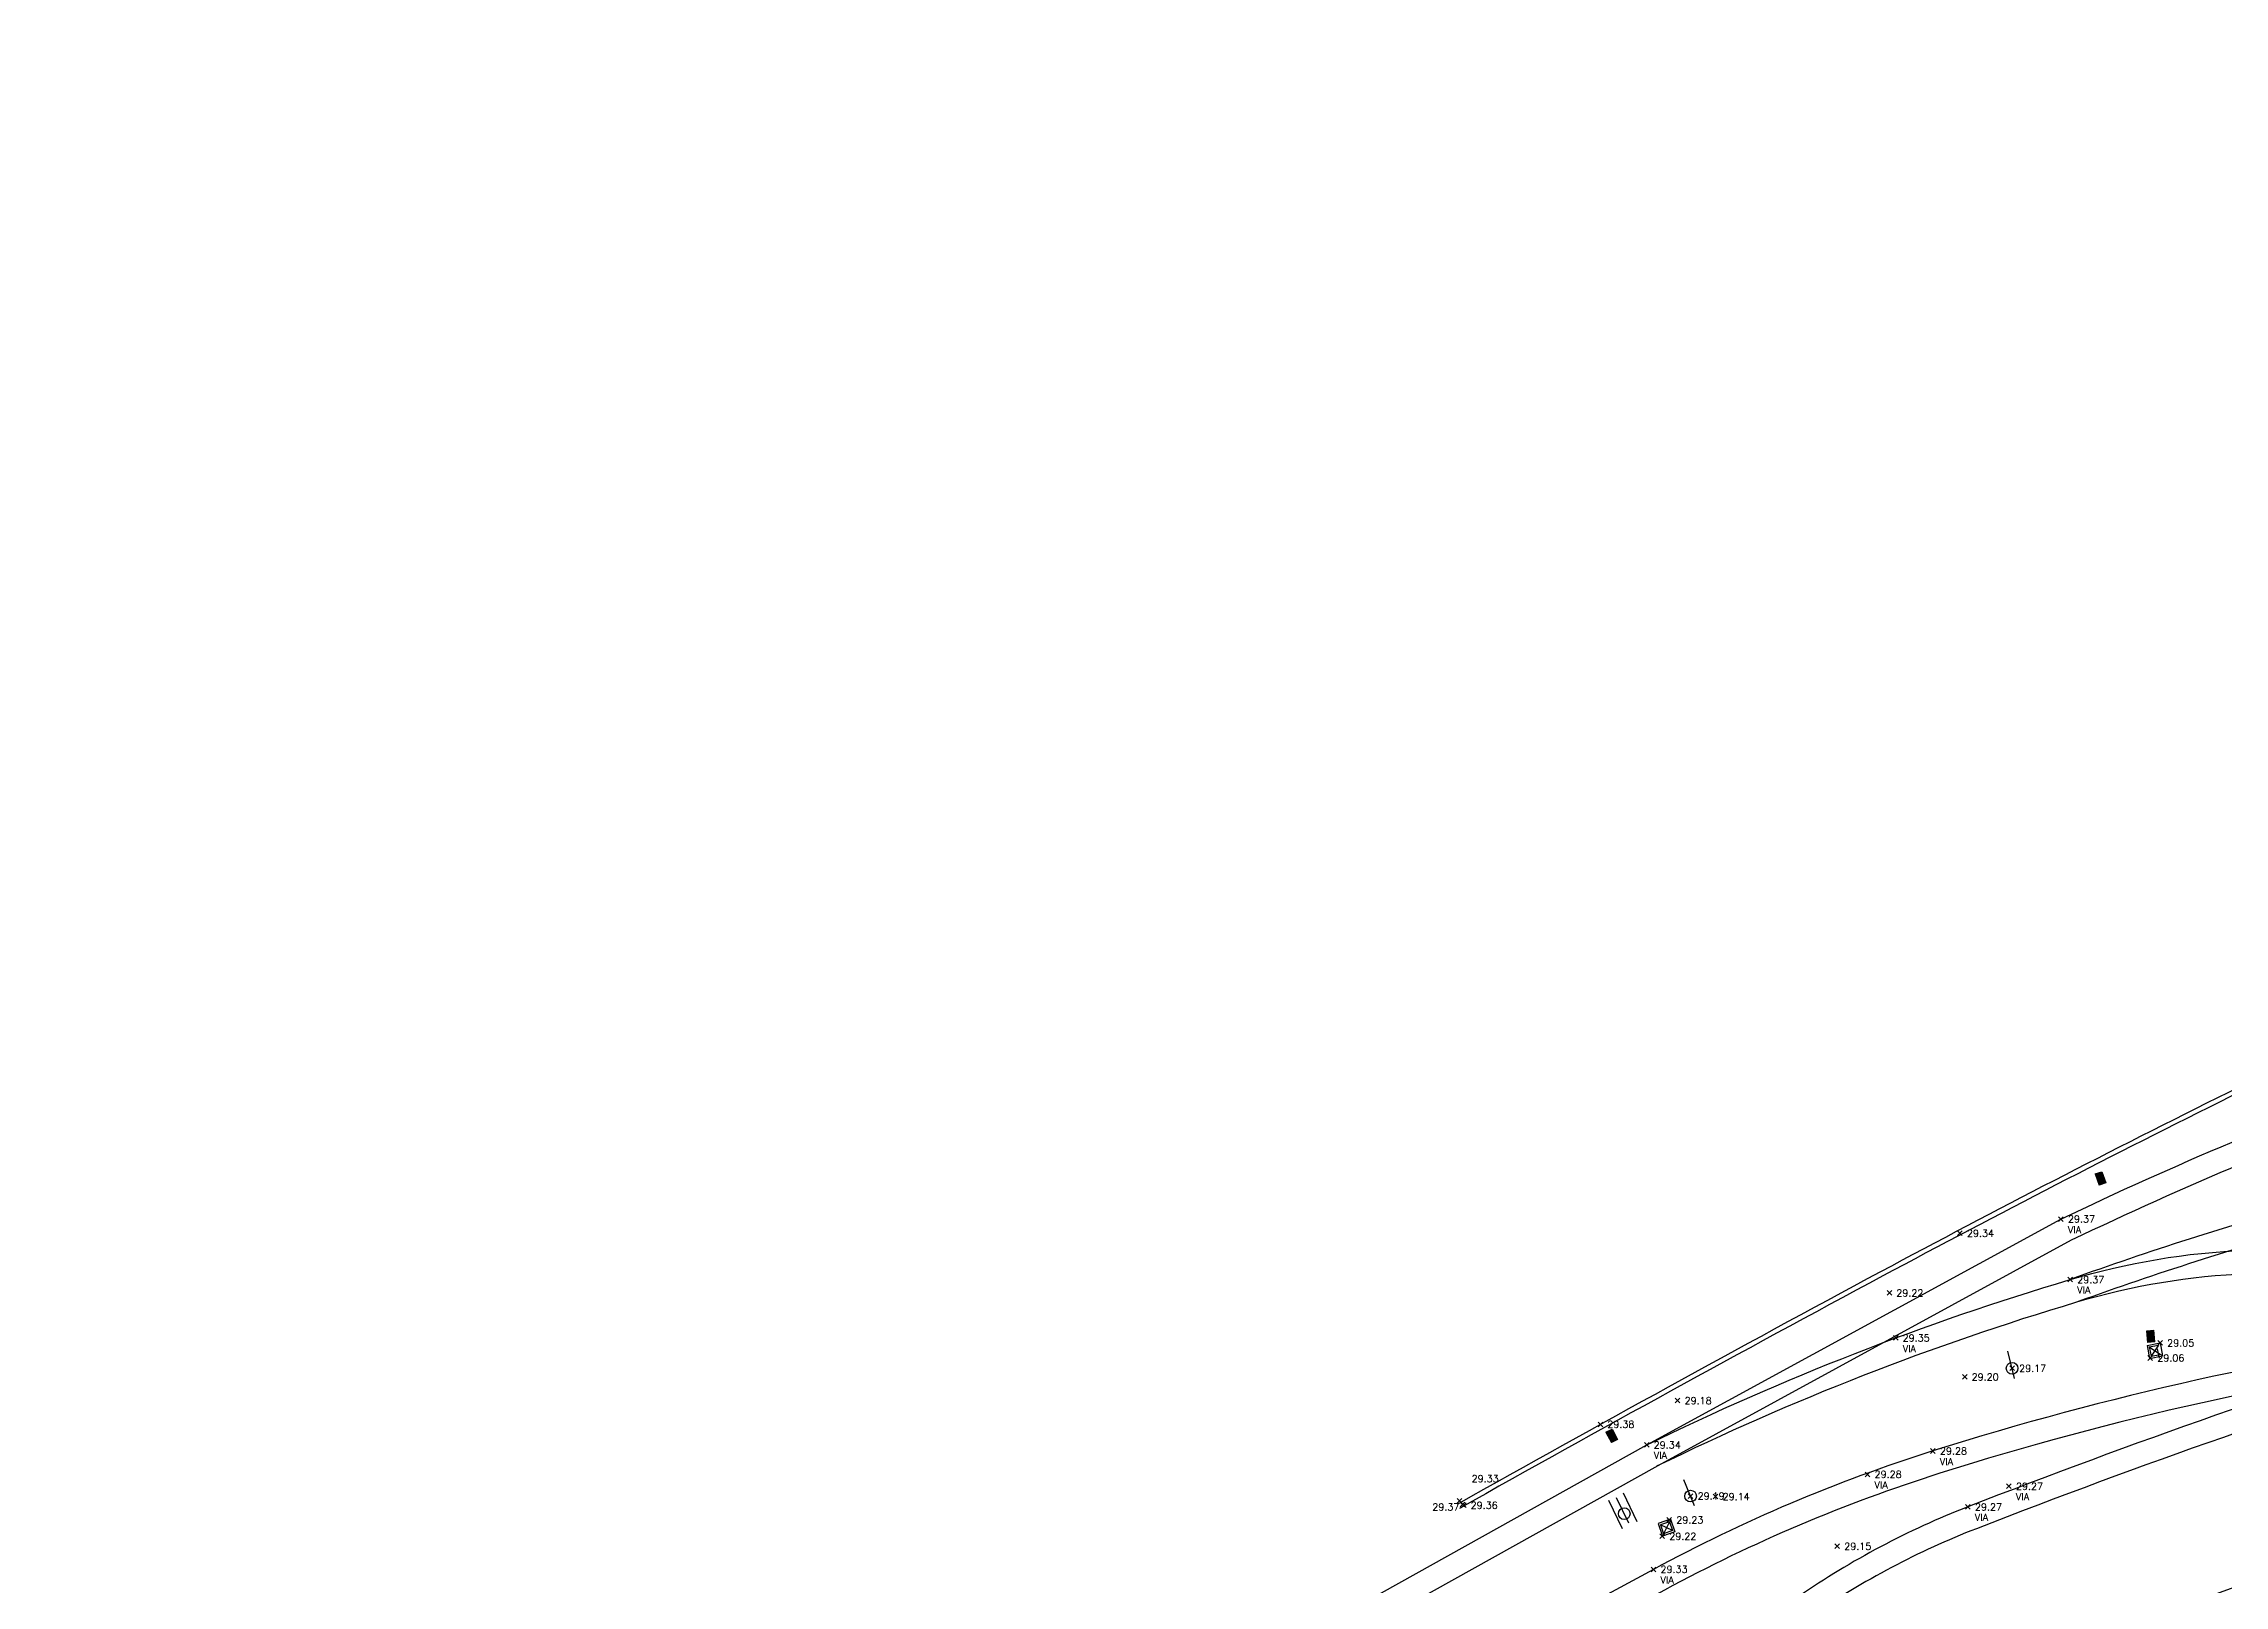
# Model space of a CAD drawing. Extents: x 472821 to 473123, y 4383028 to 4383224.
# Drawn here: x 472841.2 to 472934.4, y 4383146.1 to 4383212 of the extents above; entities that cross this region are included whole.
import ezdxf

# ---------------------------------------------------------------- set-up
doc = ezdxf.new("R2010")
doc.units = 0
doc.header["$MEASUREMENT"] = 0
doc.header["$PDMODE"] = 3
doc.header["$PDSIZE"] = 0.1
doc.layers.get('0').update_dxf_attribs({"linetype": 'CONTINUOUS'})
for name, color, linetype in [('CODIGOS-VIA', 4, 'CONTINUOUS'), ('muros', 5, 'CONTINUOUS'), ('PUNTOS-TEXTO', 7, 'CONTINUOUS'), ('RAILES-2', 4, 'CONTINUOUS'), ('Z', 1, 'CONTINUOUS'), ('Z-VIA', 6, 'CONTINUOUS')]:
    doc.layers.add(name, color=color, linetype=linetype)
doc.styles.get("Standard").update_dxf_attribs({"font": 'simplex.shx'})

msp = doc.modelspace()

# ---------------------------------------------------------------- hatches: boundary and pattern name
for points in [[(472929.31, 4383163.37), (472929.166, 4383163.796), (472928.929, 4383163.716), (472929.073, 4383163.29)], [(472931.13, 4383157.006), (472931.165, 4383156.557), (472931.414, 4383156.577), (472931.379, 4383157.025)], [(472908.439, 4383152.397), (472908.227, 4383152.794), (472908.007, 4383152.676), (472908.218, 4383152.279)]]:
    msp.add_hatch(color=2).paths.add_polyline_path(points)

# ---------------------------------------------------------------- linework, layer by layer
at = {"color": 255}
for p, q in [((472928.897, 4383163.732, 29.795), (472929.181, 4383163.828, 29.795)), ((472928.897, 4383163.732, 29.795), (472929.057, 4383163.258, 29.795)), ((472928.929, 4383163.716, 29.795), (472929.166, 4383163.796, 29.795)), ((472929.31, 4383163.37, 29.795), (472928.929, 4383163.716, 29.795)), ((472928.929, 4383163.716, 29.795), (472929.073, 4383163.29, 29.795)), ((472929.166, 4383163.796, 29.795), (472929.073, 4383163.29, 29.795)), ((472929.31, 4383163.37, 29.795), (472929.073, 4383163.29, 29.795)), ((472929.166, 4383163.796, 29.795), (472929.31, 4383163.37, 29.795)), ((472929.181, 4383163.828, 29.795), (472929.342, 4383163.354, 29.795)), ((472929.342, 4383163.354, 29.795), (472929.057, 4383163.258, 29.795)), ((472931.103, 4383157.029, -20.163), (472931.402, 4383157.052, -20.163)), ((472931.142, 4383156.53, -20.163), (472931.103, 4383157.029, -20.163)), ((472931.13, 4383157.006, -20.163), (472931.379, 4383157.025, -20.163)), ((472931.13, 4383157.006, -20.163), (472931.414, 4383156.577, -20.163)), ((472931.165, 4383156.557, -20.163), (472931.13, 4383157.006, -20.163)), ((472931.165, 4383156.557, -20.163), (472931.379, 4383157.025, -20.163)), ((472931.414, 4383156.577, -20.163), (472931.379, 4383157.025, -20.163)), ((472931.441, 4383156.554, -20.163), (472931.402, 4383157.052, -20.163)), ((472931.441, 4383156.554, -20.163), (472931.142, 4383156.53, -20.163)), ((472931.414, 4383156.577, -20.163), (472931.165, 4383156.557, -20.163)), ((472907.973, 4383152.687, 29.757), (472908.237, 4383152.828, 29.757)), ((472907.973, 4383152.687, 29.757), (472908.208, 4383152.245, 29.757)), ((472908.007, 4383152.676, 29.757), (472908.227, 4383152.794, 29.757)), ((472908.439, 4383152.397, 29.757), (472908.007, 4383152.676, 29.757)), ((472908.007, 4383152.676, 29.757), (472908.218, 4383152.279, 29.757)), ((472908.473, 4383152.387, 29.757), (472908.208, 4383152.245, 29.757)), ((472908.227, 4383152.794, 29.757), (472908.218, 4383152.279, 29.757)), ((472908.439, 4383152.397, 29.757), (472908.218, 4383152.279, 29.757)), ((472908.227, 4383152.794, 29.757), (472908.439, 4383152.397, 29.757)), ((472908.237, 4383152.828, 29.757), (472908.473, 4383152.387, 29.757))]:
    msp.add_line(p, q, dxfattribs=at)
at = {"color": 7}
for p, q in [((472925.447, 4383154.986), (472925.162, 4383156.152)), ((472911.765, 4383149.546), (472911.304, 4383150.655)), ((472908.681, 4383148.562, 29.757), (472908.093, 4383149.778, 29.757)), ((472908.952, 4383148.805, 29.757), (472908.43, 4383149.885, 29.757)), ((472909.311, 4383148.867, 29.757), (472908.723, 4383150.083, 29.757))]:
    msp.add_line(p, q, dxfattribs=at)
for p, q in [((472931.111, 4383156.405), (472931.668, 4383156.51)), ((472931.111, 4383156.405), (472931.216, 4383155.848)), ((472931.205, 4383156.341), (472931.603, 4383156.415)), ((472931.205, 4383156.341), (472931.28, 4383155.943)), ((472931.205, 4383156.341), (472931.678, 4383156.017)), ((472931.216, 4383155.848), (472931.773, 4383155.953)), ((472931.603, 4383156.415), (472931.28, 4383155.943)), ((472931.28, 4383155.943), (472931.678, 4383156.017)), ((472931.541, 4383156.256, 29.711), (472931.631, 4383155.861, 29.711)), ((472931.668, 4383156.51), (472931.773, 4383155.953)), ((472910.736, 4383148.971), (472910.201, 4383148.783)), ((472910.201, 4383148.783), (472910.389, 4383148.248)), ((472910.687, 4383148.868), (472910.304, 4383148.734)), ((472910.304, 4383148.734), (472910.439, 4383148.351)), ((472910.821, 4383148.486), (472910.304, 4383148.734)), ((472910.687, 4383148.868), (472910.439, 4383148.351)), ((472910.821, 4383148.486), (472910.439, 4383148.351)), ((472910.687, 4383148.868), (472910.821, 4383148.486)), ((472910.736, 4383148.971), (472910.924, 4383148.436)), ((472910.924, 4383148.436), (472910.389, 4383148.248))]:
    msp.add_line(p, q)
for centre in [(472925.34, 4383155.423), (472908.756, 4383149.21, 29.757), (472911.592, 4383149.962)]:
    msp.add_circle(centre, 0.25, dxfattribs=at)
at = {"layer": 'muros'}
for centre, radius, start, end in [((473166.104, 4382700.039, 29.997), 521.396, 114.52169, 118.20033), ((473166.104, 4382700.039, 29.997), 521.196, 114.52169, 118.20033), ((473412.152, 4382241.168, 29.997), 1042.071, 118.200328, 119.335783), ((473412.152, 4382241.168, 29.997), 1041.871, 118.200328, 119.335783)]:
    msp.add_arc(centre, radius, start, end, dxfattribs=at)
at = {"layer": 'PUNTOS-TEXTO'}
for p in [(472927.424, 4383161.802), (472923.107, 4383161.197), (472920.091, 4383158.648), (472927.821, 4383159.216), (472920.362, 4383156.719), (472931.247, 4383155.864), (472931.668, 4383156.51), (472923.311, 4383155.056), (472925.34, 4383155.423), (472911.034, 4383154.043), (472907.735, 4383153.023), (472909.717, 4383152.148), (472921.95, 4383151.889), (472919.156, 4383150.889), (472925.203, 4383150.381), (472901.711, 4383149.763), (472901.844, 4383149.605), (472901.892, 4383149.573), (472911.592, 4383149.962), (472912.664, 4383149.942), (472923.447, 4383149.501), (472910.681, 4383148.943), (472910.383, 4383148.246), (472917.859, 4383147.816), (472910.005, 4383146.826)]:
    msp.add_point(p, dxfattribs=at)
at = {"layer": 'RAILES-2', "elevation": 30.27}
for points in [[(472876.551, 4383133.662), (472909.717, 4383152.148), (472927.424, 4383161.802, -0.022643), (472942.2, 4383168.044), (472951.13, 4383171.635), (472960.214, 4383175.476), (472963.415, 4383176.857), (472982.603, 4383185.078), (473012.064, 4383198.144), (473023.716, 4383202.794), (473029.204, 4383204.613), (473043.078, 4383209.143), (473051.792, 4383212.043)], [(472877.038, 4383132.788), (472910.2, 4383151.272), (472927.879, 4383160.911, -0.022624), (472942.56, 4383167.111), (472951.511, 4383170.711), (472960.607, 4383174.556), (472963.81, 4383175.938), (472983.003, 4383184.161), (473012.452, 4383197.222), (473024.059, 4383201.854), (473029.517, 4383203.663), (473043.391, 4383208.193), (473052.108, 4383211.094)]]:
    msp.add_lwpolyline(points, format="xyb", dxfattribs=at)
at = {"layer": 'RAILES-2'}
for points in [[(473095.981, 4383203.844), (473068.952, 4383194.94), (473047.792, 4383188.078), (473020.278, 4383179.108), (473012.482, 4383176.543), (473004.624, 4383173.686, -0.056274), (472995.195, 4383171.415, 0.019763), (472985.564, 4383169.827, -0.033868), (472973.657, 4383168.207), (472970.871, 4383167.892, 0.025491), (472938.047, 4383162.475, 0.018922), (472927.821, 4383159.216, -5.934888)], [(473096.308, 4383202.899), (473069.263, 4383193.989), (473048.101, 4383187.127), (473020.589, 4383178.158), (473012.809, 4383175.598), (473004.966, 4383172.746, -0.056274), (472995.319, 4383170.423, 0.019763), (472985.766, 4383168.848, -0.033805), (472973.747, 4383167.211), (472970.983, 4383166.898, 0.025469), (472938.288, 4383161.504, 0.018872), (472928.16, 4383158.275, 0.018872)], [(472909.717, 4383152.148, -0.041302), (472927.821, 4383159.216, -0.062139), (472935.339, 4383160.472), (472943.472, 4383161.333), (472951.097, 4383161.506), (472964.376, 4383163.045), (472981.82, 4383165.37, 0.010015), (472993.952, 4383167.235, 0.034191), (473006.008, 4383170.197), (473013.645, 4383172.609), (473021.81, 4383175.251), (473034.006, 4383179.291), (473068.115, 4383190.531), (473097.258, 4383200.153)], [(472910.156, 4383151.25, -0.041302), (472928.107, 4383158.258, -0.062407), (472935.412, 4383159.474), (472943.536, 4383160.334), (472951.166, 4383160.507), (472964.5, 4383162.053), (472981.952, 4383164.379, 0.010015), (472994.124, 4383166.25, 0.034186), (473006.311, 4383169.244), (473013.95, 4383171.656), (473022.121, 4383174.301), (473034.32, 4383178.341)], [(473011.592, 4383161.636, -0.101325), (472990.976, 4383159.333, 0.071051), (472944.762, 4383156.967, 0.043609), (472921.95, 4383151.889, 0.047391), (472910.005, 4383146.826), (472901.426, 4383142.188), (472841.175, 4383100.653)], [(473011.9, 4383160.685, -0.101325), (472990.885, 4383158.337, 0.071099), (472944.924, 4383155.98, 0.043666), (472922.251, 4383150.936, 0.047391), (472910.481, 4383145.946), (472901.949, 4383141.334), (472841.742, 4383099.83)], [(472944.762, 4383156.967, 0.017048), (472923.447, 4383149.501, 0.058064), (472916.205, 4383145.666), (472904.45, 4383137.572), (472894.726, 4383130.412), (472845.539, 4383094.784)], [(472945.06, 4383156.013, 0.017048), (472923.81, 4383148.569, 0.058064), (472916.772, 4383144.842), (472905.03, 4383136.757), (472895.316, 4383129.604), (472846.125, 4383093.974)]]:
    msp.add_lwpolyline(points, format="xyb", dxfattribs=at)
for radius in [88.843, 87.843]:
    msp.add_arc((472965.272, 4383062.594), radius, 90.15198, 129.72732, dxfattribs=at)

# ---------------------------------------------------------------- texts
at = {"layer": 'CODIGOS-VIA'}
for p in [(472927.724, 4383161.202), (472928.121, 4383158.616), (472920.662, 4383156.119), (472910.017, 4383151.548), (472922.25, 4383151.289), (472919.456, 4383150.289), (472925.503, 4383149.781), (472923.747, 4383148.901), (472910.305, 4383146.226)]:
    msp.add_text('VIA', height=0.3, dxfattribs=at).set_placement(p)
at = {"layer": 'Z'}
for s, p in [('29.34', (472923.407, 4383161.047)), ('29.22', (472920.391, 4383158.498)), ('29.06', (472931.547, 4383155.714)), ('29.05', (472931.968, 4383156.36)), ('29.20', (472923.611, 4383154.906)), ('29.17', (472925.64, 4383155.273)), ('29.18', (472911.334, 4383153.893)), ('29.38', (472908.035, 4383152.873)), ('29.33', (472902.228, 4383150.552)), ('29.37', (472900.551, 4383149.342)), ('29.36', (472902.192, 4383149.423)), ('29.19', (472911.892, 4383149.812)), ('29.14', (472912.964, 4383149.792)), ('29.23', (472910.981, 4383148.793)), ('29.22', (472910.683, 4383148.096)), ('29.15', (472918.159, 4383147.666))]:
    msp.add_text(s, height=0.3, dxfattribs=at).set_placement(p)
at = {"layer": 'Z-VIA'}
for s, p in [('29.37', (472927.724, 4383161.652)), ('29.37', (472928.121, 4383159.066)), ('29.35', (472920.662, 4383156.569)), ('29.34', (472910.017, 4383151.998)), ('29.28', (472922.25, 4383151.739)), ('29.28', (472919.456, 4383150.739)), ('29.27', (472925.503, 4383150.231)), ('29.27', (472923.747, 4383149.351)), ('29.33', (472910.305, 4383146.676))]:
    msp.add_text(s, height=0.3, dxfattribs=at).set_placement(p)

doc.saveas('drawing.dxf')
